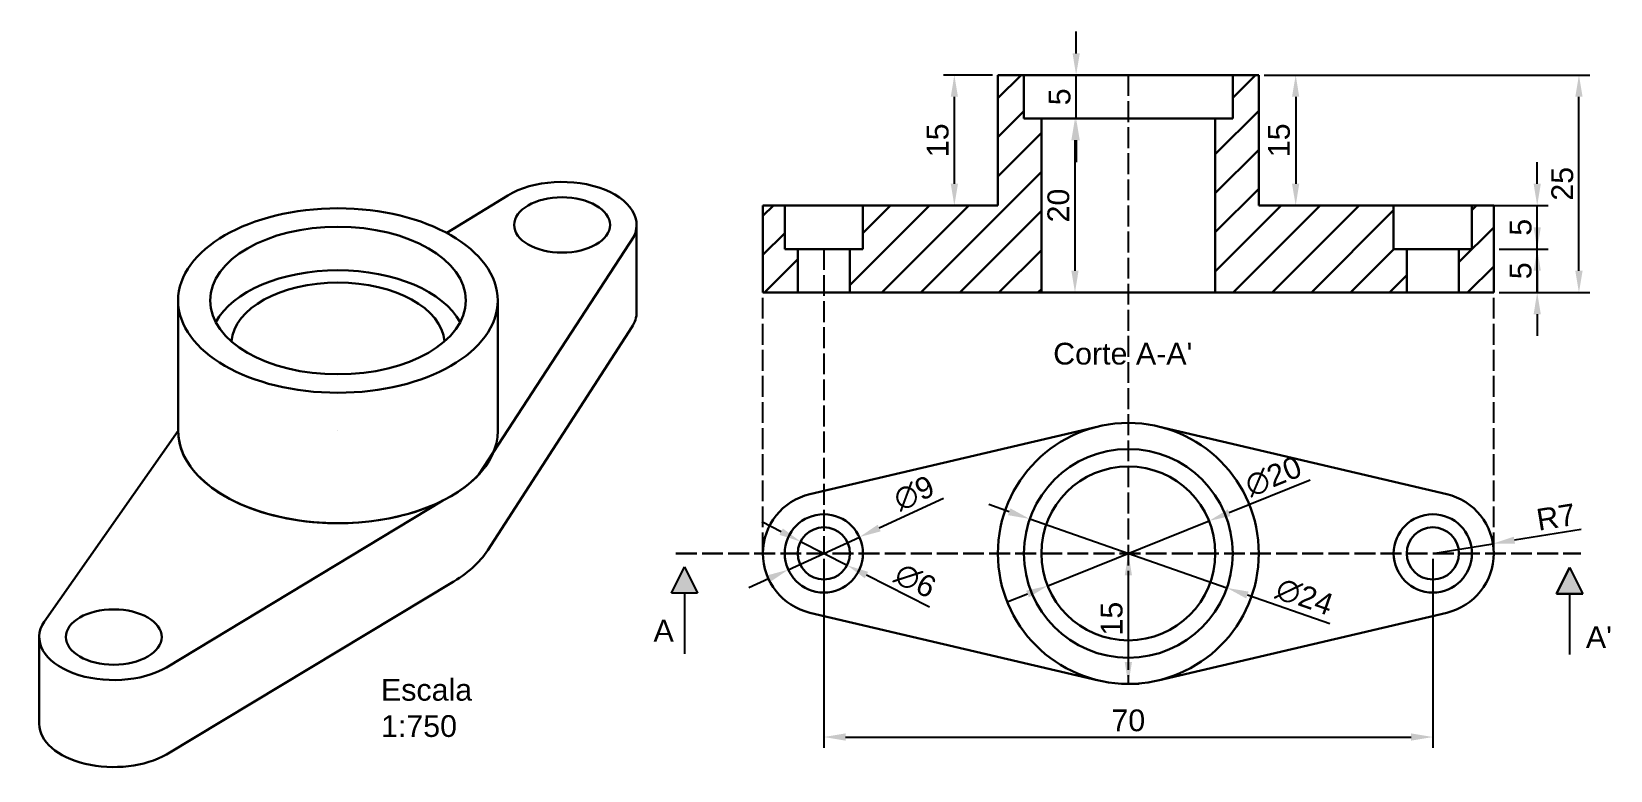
# Model space of a CAD drawing. Header units: millimetres. Extents: x 1648 to 1829, y 1381 to 1466.
import ezdxf

# ---------------------------------------------------------------- set-up
doc = ezdxf.new("R2010")
doc.units = ezdxf.units.MM
doc.header["$LTSCALE"] = 0.2
doc.linetypes.add('ACAD_ISO02W100', pattern=[15, 12, -3])
doc.layers.add('Cotas', color=90, linetype='Continuous')
doc.styles.get("Standard").update_dxf_attribs({"font": 'arial.ttf'})
doc.dimstyles.new('ISO-25', dxfattribs={"dimtxt": 2.5, "dimasz": 2.5, "dimexe": 1.25, "dimexo": 0.625, "dimtad": 1, "dimtxsty": 'Standard', "dimcen": 2.5, "dimadec": 0, "dimazin": 0, "dimtfac": 1, "dimtmove": 0, "dimatfit": 3, "dimfxl": 1, "dimarcsym": 0})

# ---------------------------------------------------------------- blocks, each defined once
blk = doc.blocks.new('*D5')
at = {"layer": 'Cotas', "color": 0, "lineweight": -2, "transparency": 16777216}
for p, q in [((1758.32, 1460.77), (1752.69, 1460.77)), ((1753.94, 1458.27), (1753.94, 1448.27)), ((1758.32, 1445.77), (1752.69, 1445.77))]:
    blk.add_line(p, q, dxfattribs=at)
at = {"layer": 'Cotas', "color": 0, "transparency": 16777216}
for points in [[(1753.53, 1458.27), (1754.36, 1458.27), (1753.94, 1460.77)], [(1753.53, 1448.27), (1754.36, 1448.27), (1753.94, 1445.77)]]:
    blk.add_solid(points, dxfattribs=at)
at = {"layer": 'Defpoints', "color": 0, "transparency": 16777216}
for p in [(1758.94, 1460.77), (1753.94, 1445.77), (1758.94, 1445.77)]:
    blk.add_point(p, dxfattribs=at)
at = {"layer": 'Cotas', "color": 0, "transparency": 16777216, "insert": (1752.04, 1453.27), "char_height": 2.5, "attachment_point": 5, "rotation": 90}
blk.add_mtext('15', dxfattribs=at)
blk = doc.blocks.new('*D6')
at = {"layer": 'Cotas', "color": 0, "lineweight": -2, "transparency": 16777216}
for p, q in [((1789.57, 1460.77), (1794.43, 1460.77)), ((1793.18, 1458.27), (1793.18, 1448.27)), ((1789.57, 1445.77), (1794.43, 1445.77))]:
    blk.add_line(p, q, dxfattribs=at)
at = {"layer": 'Cotas', "color": 0, "transparency": 16777216}
for points in [[(1792.76, 1458.27), (1793.59, 1458.27), (1793.18, 1460.77)], [(1792.76, 1448.27), (1793.59, 1448.27), (1793.18, 1445.77)]]:
    blk.add_solid(points, dxfattribs=at)
at = {"layer": 'Defpoints', "color": 0, "transparency": 16777216}
for p in [(1788.94, 1460.77), (1788.94, 1445.77), (1793.18, 1445.77)]:
    blk.add_point(p, dxfattribs=at)
at = {"layer": 'Cotas', "color": 0, "transparency": 16777216, "insert": (1791.27, 1453.27), "char_height": 2.5, "attachment_point": 5, "rotation": 90}
blk.add_mtext('15', dxfattribs=at)
blk = doc.blocks.new('*D8')
at = {"layer": 'Cotas', "color": 0, "lineweight": -2, "transparency": 16777216}
for p, q in [((1820.94, 1443.27), (1820.94, 1445.77)), ((1816.57, 1440.77), (1822.19, 1440.77)), ((1820.94, 1435.77), (1820.94, 1440.77)), ((1816.57, 1435.77), (1822.19, 1435.77)), ((1820.94, 1433.27), (1820.94, 1430.77))]:
    blk.add_line(p, q, dxfattribs=at)
at = {"layer": 'Cotas', "color": 0, "transparency": 16777216}
for points in [[(1820.53, 1443.27), (1821.36, 1443.27), (1820.94, 1440.77)], [(1820.53, 1433.27), (1821.36, 1433.27), (1820.94, 1435.77)]]:
    blk.add_solid(points, dxfattribs=at)
at = {"layer": 'Defpoints', "color": 0, "transparency": 16777216}
for p in [(1815.94, 1440.77), (1820.94, 1440.77), (1815.94, 1435.77)]:
    blk.add_point(p, dxfattribs=at)
at = {"layer": 'Cotas', "color": 0, "transparency": 16777216, "insert": (1819.05, 1438.27), "char_height": 2.5, "attachment_point": 5, "rotation": 90}
blk.add_mtext('5', dxfattribs=at)
blk = doc.blocks.new('*D9')
at = {"layer": 'Cotas', "color": 0, "lineweight": -2, "transparency": 16777216}
for p, q in [((1820.94, 1448.27), (1820.94, 1450.77)), ((1815.32, 1445.77), (1822.19, 1445.77)), ((1820.94, 1440.77), (1820.94, 1445.77)), ((1816.57, 1440.77), (1822.19, 1440.77)), ((1820.94, 1438.27), (1820.94, 1435.77))]:
    blk.add_line(p, q, dxfattribs=at)
at = {"layer": 'Cotas', "color": 0, "transparency": 16777216}
for points in [[(1820.53, 1448.27), (1821.36, 1448.27), (1820.94, 1445.77)], [(1820.53, 1438.27), (1821.36, 1438.27), (1820.94, 1440.77)]]:
    blk.add_solid(points, dxfattribs=at)
at = {"layer": 'Defpoints', "color": 0, "transparency": 16777216}
for p in [(1814.69, 1445.77), (1820.94, 1445.77), (1815.94, 1440.77)]:
    blk.add_point(p, dxfattribs=at)
at = {"layer": 'Cotas', "color": 0, "transparency": 16777216, "insert": (1819.05, 1443.27), "char_height": 2.5, "attachment_point": 5, "rotation": 90}
blk.add_mtext('5', dxfattribs=at)
blk = doc.blocks.new('*D10')
at = {"layer": 'Cotas', "color": 0, "lineweight": -2, "transparency": 16777216}
for p, q in [((1792.62, 1460.77), (1826.99, 1460.77)), ((1825.74, 1438.27), (1825.74, 1458.27)), ((1816.57, 1435.77), (1826.99, 1435.77))]:
    blk.add_line(p, q, dxfattribs=at)
at = {"layer": 'Cotas', "color": 0, "transparency": 16777216}
for points in [[(1825.32, 1458.27), (1826.16, 1458.27), (1825.74, 1460.77)], [(1825.32, 1438.27), (1826.16, 1438.27), (1825.74, 1435.77)]]:
    blk.add_solid(points, dxfattribs=at)
at = {"layer": 'Defpoints', "color": 0, "transparency": 16777216}
for p in [(1792, 1460.77), (1825.74, 1460.77), (1815.94, 1435.77)]:
    blk.add_point(p, dxfattribs=at)
at = {"layer": 'Cotas', "color": 0, "transparency": 16777216, "insert": (1823.84, 1448.27), "char_height": 2.5, "attachment_point": 5, "rotation": 90}
blk.add_mtext('25', dxfattribs=at)
blk = doc.blocks.new('*D11')
at = {"layer": 'Cotas', "color": 0, "lineweight": -2, "transparency": 16777216}
for p, q in [((1767.94, 1463.27), (1767.94, 1465.77)), ((1767.94, 1455.77), (1767.94, 1460.77)), ((1768.57, 1460.77), (1769.19, 1460.77)), ((1768.57, 1455.77), (1769.19, 1455.77)), ((1767.94, 1453.27), (1767.94, 1450.77))]:
    blk.add_line(p, q, dxfattribs=at)
at = {"layer": 'Cotas', "color": 0, "transparency": 16777216}
for points in [[(1767.53, 1463.27), (1768.36, 1463.27), (1767.94, 1460.77)], [(1767.53, 1453.27), (1768.36, 1453.27), (1767.94, 1455.77)]]:
    blk.add_solid(points, dxfattribs=at)
at = {"layer": 'Defpoints', "color": 0, "transparency": 16777216}
for p in [(1767.94, 1460.77), (1767.94, 1460.77), (1767.94, 1455.77)]:
    blk.add_point(p, dxfattribs=at)
at = {"layer": 'Cotas', "color": 0, "transparency": 16777216, "insert": (1766.05, 1458.27), "char_height": 2.5, "attachment_point": 5, "rotation": 90}
blk.add_mtext('5', dxfattribs=at)
blk = doc.blocks.new('*D12')
at = {"layer": 'Cotas', "color": 0, "lineweight": -2, "transparency": 16777216}
for p, q in [((1767.32, 1455.77), (1766.56, 1455.77)), ((1767.81, 1453.27), (1767.81, 1438.27)), ((1767.32, 1435.77), (1766.56, 1435.77))]:
    blk.add_line(p, q, dxfattribs=at)
at = {"layer": 'Cotas', "color": 0, "transparency": 16777216}
for points in [[(1767.39, 1453.27), (1768.22, 1453.27), (1767.81, 1455.77)], [(1767.39, 1438.27), (1768.22, 1438.27), (1767.81, 1435.77)]]:
    blk.add_solid(points, dxfattribs=at)
at = {"layer": 'Defpoints', "color": 0, "transparency": 16777216}
for p in [(1767.94, 1455.77), (1767.81, 1435.77), (1767.94, 1435.77)]:
    blk.add_point(p, dxfattribs=at)
at = {"layer": 'Cotas', "color": 0, "transparency": 16777216, "insert": (1765.91, 1445.77), "char_height": 2.5, "attachment_point": 5, "rotation": 90}
blk.add_mtext('20', dxfattribs=at)
blk = doc.blocks.new('*D13')
at = {"layer": 'Cotas', "color": 0, "lineweight": -2, "transparency": 16777216}
for p, q in [((1826, 1408.53), (1818.32, 1407.29)), ((1808.94, 1405.77), (1815.85, 1406.89))]:
    blk.add_line(p, q, dxfattribs=at)
at = {"layer": 'Cotas', "color": 0, "transparency": 16777216}
blk.add_solid([(1818.25, 1407.7), (1818.39, 1406.88), (1815.85, 1406.89)], dxfattribs=at)
at = {"layer": 'Defpoints', "color": 0, "transparency": 16777216}
for p in [(1815.85, 1406.89), (1808.94, 1405.77)]:
    blk.add_point(p, dxfattribs=at)
at = {"layer": 'Cotas', "color": 0, "transparency": 16777216, "insert": (1823.1, 1409.96), "char_height": 2.5, "attachment_point": 5, "rotation": 9.1896}
blk.add_mtext('R7', dxfattribs=at)
blk = doc.blocks.new('*D14')
at = {"layer": 'Cotas', "color": 0, "lineweight": -2, "transparency": 16777216}
for p, q in [((1752.68, 1412.07), (1745.31, 1408.69)), ((1734.85, 1403.9), (1743.03, 1407.65)), ((1732.58, 1402.86), (1730.3, 1401.82))]:
    blk.add_line(p, q, dxfattribs=at)
at = {"layer": 'Cotas', "color": 0, "transparency": 16777216}
for points in [[(1745.13, 1409.07), (1745.48, 1408.31), (1743.03, 1407.65)], [(1732.4, 1403.24), (1732.75, 1402.48), (1734.85, 1403.9)]]:
    blk.add_solid(points, dxfattribs=at)
at = {"layer": 'Defpoints', "color": 0, "transparency": 16777216}
for p in [(1743.03, 1407.65), (1734.85, 1403.9)]:
    blk.add_point(p, dxfattribs=at)
at = {"layer": 'Cotas', "color": 0, "transparency": 16777216, "insert": (1749.31, 1412.69), "char_height": 2.5, "attachment_point": 5, "rotation": 24.6052}
blk.add_mtext('∅9', dxfattribs=at)
blk = doc.blocks.new('*D16')
at = {"layer": 'Cotas', "color": 0, "lineweight": -2, "transparency": 16777216}
for p, q in [((1734.04, 1408.27), (1731.81, 1409.4)), ((1736.27, 1407.13), (1741.62, 1404.41)), ((1751.07, 1399.6), (1743.84, 1403.28))]:
    blk.add_line(p, q, dxfattribs=at)
at = {"layer": 'Cotas', "color": 0, "transparency": 16777216}
for points in [[(1734.23, 1408.64), (1733.85, 1407.9), (1736.27, 1407.13)], [(1744.03, 1403.65), (1743.65, 1402.91), (1741.62, 1404.41)]]:
    blk.add_solid(points, dxfattribs=at)
at = {"layer": 'Defpoints', "color": 0, "transparency": 16777216}
for p in [(1736.27, 1407.13), (1741.62, 1404.41)]:
    blk.add_point(p, dxfattribs=at)
at = {"layer": 'Cotas', "color": 0, "transparency": 16777216, "insert": (1749.46, 1402.63), "char_height": 2.5, "attachment_point": 5, "rotation": 333.0114}
blk.add_mtext('∅6', dxfattribs=at)
blk = doc.blocks.new('*D17')
at = {"layer": 'Cotas', "color": 0, "lineweight": -2, "transparency": 16777216}
for p, q in [((1794.85, 1414.2), (1785.54, 1410.44)), ((1764.67, 1402.04), (1783.22, 1409.51)), ((1762.35, 1401.1), (1760.03, 1400.17))]:
    blk.add_line(p, q, dxfattribs=at)
at = {"layer": 'Cotas', "color": 0, "transparency": 16777216}
for points in [[(1785.38, 1410.83), (1785.69, 1410.06), (1783.22, 1409.51)], [(1762.19, 1401.49), (1762.5, 1400.72), (1764.67, 1402.04)]]:
    blk.add_solid(points, dxfattribs=at)
at = {"layer": 'Defpoints', "color": 0, "transparency": 16777216}
for p in [(1783.22, 1409.51), (1764.67, 1402.04)]:
    blk.add_point(p, dxfattribs=at)
at = {"layer": 'Cotas', "color": 0, "transparency": 16777216, "insert": (1790.62, 1414.62), "char_height": 2.5, "attachment_point": 5, "rotation": 21.9452}
blk.add_mtext('∅20', dxfattribs=at)
blk = doc.blocks.new('*D18')
at = {"layer": 'Cotas', "color": 0, "lineweight": -2, "transparency": 16777216}
for p, q in [((1760.26, 1410.56), (1757.9, 1411.39)), ((1762.62, 1409.73), (1785.27, 1401.81)), ((1797.11, 1397.67), (1787.63, 1400.99))]:
    blk.add_line(p, q, dxfattribs=at)
at = {"layer": 'Cotas', "color": 0, "transparency": 16777216}
for points in [[(1760.39, 1410.95), (1760.12, 1410.17), (1762.62, 1409.73)], [(1787.77, 1401.38), (1787.49, 1400.59), (1785.27, 1401.81)]]:
    blk.add_solid(points, dxfattribs=at)
at = {"layer": 'Defpoints', "color": 0, "transparency": 16777216}
for p in [(1762.62, 1409.73), (1785.27, 1401.81)]:
    blk.add_point(p, dxfattribs=at)
at = {"layer": 'Cotas', "color": 0, "transparency": 16777216, "insert": (1794.2, 1400.78), "char_height": 2.5, "attachment_point": 5, "rotation": 340.7222}
blk.add_mtext('∅24', dxfattribs=at)
blk = doc.blocks.new('*D19')
at = {"layer": 'Cotas', "color": 0, "lineweight": -2, "transparency": 16777216}
for p, q in [((1774.57, 1405.77), (1775.19, 1405.77)), ((1773.94, 1403.27), (1773.94, 1393.27)), ((1774.57, 1390.77), (1775.19, 1390.77))]:
    blk.add_line(p, q, dxfattribs=at)
at = {"layer": 'Cotas', "color": 0, "transparency": 16777216}
for points in [[(1773.53, 1403.27), (1774.36, 1403.27), (1773.94, 1405.77)], [(1773.53, 1393.27), (1774.36, 1393.27), (1773.94, 1390.77)]]:
    blk.add_solid(points, dxfattribs=at)
at = {"layer": 'Defpoints', "color": 0, "transparency": 16777216}
for p in [(1773.94, 1405.77), (1773.94, 1390.77), (1773.94, 1390.77)]:
    blk.add_point(p, dxfattribs=at)
at = {"layer": 'Cotas', "color": 0, "transparency": 16777216, "insert": (1772.04, 1398.27), "char_height": 2.5, "attachment_point": 5, "rotation": 90}
blk.add_mtext('15', dxfattribs=at)
blk = doc.blocks.new('*D20')
at = {"layer": 'Cotas', "color": 0, "lineweight": -2, "transparency": 16777216}
for p, q in [((1738.94, 1405.15), (1738.94, 1383.41)), ((1808.94, 1405.15), (1808.94, 1383.41)), ((1741.44, 1384.66), (1806.44, 1384.66))]:
    blk.add_line(p, q, dxfattribs=at)
at = {"layer": 'Cotas', "color": 0, "transparency": 16777216}
for points in [[(1741.44, 1385.08), (1741.44, 1384.24), (1738.94, 1384.66)], [(1806.44, 1385.08), (1806.44, 1384.24), (1808.94, 1384.66)]]:
    blk.add_solid(points, dxfattribs=at)
at = {"layer": 'Defpoints', "color": 0, "transparency": 16777216}
for p in [(1738.94, 1405.77), (1808.94, 1405.77), (1808.94, 1384.66)]:
    blk.add_point(p, dxfattribs=at)
at = {"layer": 'Cotas', "color": 0, "transparency": 16777216, "insert": (1773.94, 1386.56), "char_height": 2.5, "attachment_point": 5}
blk.add_mtext('70', dxfattribs=at)

msp = doc.modelspace()

# ---------------------------------------------------------------- hatches: boundary and pattern name
at = {"lineweight": 30}
h = msp.add_hatch(dxfattribs=at)
h.set_pattern_fill('ANSI31', color=256)
h.paths.add_polyline_path([(1735.942, 1440.773), (1734.442, 1440.773), (1734.442, 1445.773), (1731.942, 1445.773), (1731.942, 1435.773), (1735.942, 1435.773)])
h.paths.add_polyline_path([(1763.942, 1455.773), (1761.942, 1455.773), (1761.942, 1460.773), (1758.942, 1460.773), (1758.942, 1445.773), (1743.442, 1445.773), (1743.442, 1440.773), (1741.942, 1440.773), (1741.942, 1435.773), (1763.942, 1435.773)])
h.paths.add_polyline_path([(1804.442, 1445.773), (1788.942, 1445.773), (1788.942, 1460.773), (1785.942, 1460.773), (1785.942, 1455.773), (1783.942, 1455.773), (1783.942, 1435.773), (1805.942, 1435.773), (1805.942, 1440.773), (1804.442, 1440.773)])
h.paths.add_polyline_path([(1815.942, 1445.773), (1813.442, 1445.773), (1813.442, 1440.773), (1811.942, 1440.773), (1811.942, 1435.773), (1815.942, 1435.773)])
h = msp.add_hatch(color=0)
h.dxf.hatch_style = 1
h.paths.add_polyline_path([(1722.934, 1404.21), (1721.434, 1401.21), (1724.434, 1401.21)])
h = msp.add_hatch(color=0)
h.dxf.hatch_style = 1
h.paths.add_polyline_path([(1824.669, 1404.136), (1823.169, 1401.136), (1826.169, 1401.136)])

# ---------------------------------------------------------------- linework, layer by layer
for p, q in [((1758.942, 1445.773), (1758.942, 1460.773)), ((1758.942, 1460.773), (1788.942, 1460.773)), ((1761.942, 1460.773), (1761.942, 1455.773)), ((1785.942, 1455.773), (1785.942, 1460.773)), ((1788.942, 1460.773), (1788.942, 1445.773)), ((1761.942, 1455.773), (1773.942, 1455.773)), ((1761.942, 1455.773), (1763.942, 1455.773)), ((1763.942, 1455.773), (1763.942, 1435.773)), ((1773.942, 1455.773), (1785.942, 1455.773)), ((1783.942, 1435.773), (1783.942, 1455.773)), ((1695.593, 1442.617), (1702.599, 1446.926)), ((1731.942, 1435.773), (1731.942, 1445.773)), ((1731.942, 1445.773), (1758.942, 1445.773)), ((1731.942, 1445.773), (1734.442, 1445.773)), ((1734.442, 1445.773), (1734.442, 1440.773)), ((1743.442, 1440.773), (1743.442, 1445.773)), ((1788.942, 1445.773), (1815.942, 1445.773)), ((1804.442, 1440.773), (1804.442, 1445.773)), ((1815.942, 1445.773), (1813.442, 1445.773)), ((1813.442, 1445.773), (1813.442, 1440.773)), ((1815.942, 1445.773), (1815.942, 1435.773)), ((1717.423, 1443.538), (1717.423, 1433.538)), ((1717.128, 1442.252), (1699.287, 1414.848)), ((1734.442, 1440.773), (1735.942, 1440.773)), ((1735.942, 1440.773), (1735.942, 1435.773)), ((1735.942, 1440.773), (1741.942, 1440.773)), ((1741.942, 1435.773), (1741.942, 1440.773)), ((1741.942, 1440.773), (1743.442, 1440.773)), ((1813.442, 1440.773), (1804.442, 1440.773)), ((1804.442, 1440.773), (1805.942, 1440.773)), ((1805.942, 1440.773), (1805.942, 1435.773)), ((1811.942, 1435.773), (1811.942, 1440.773)), ((1731.942, 1435.773), (1815.942, 1435.773)), ((1735.942, 1435.773), (1741.942, 1435.773)), ((1763.942, 1435.773), (1783.942, 1435.773)), ((1805.942, 1435.773), (1811.942, 1435.773)), ((1664.714, 1434.848), (1664.714, 1419.848)), ((1701.457, 1434.848), (1701.457, 1419.848)), ((1716.865, 1431.782), (1700.298, 1406.141)), ((1649.31, 1397.921), (1664.714, 1419.848)), ((1683.086, 1419.848), (1683.086, 1419.848)), ((1770.514, 1420.376), (1737.342, 1412.588)), ((1777.371, 1420.376), (1810.542, 1412.588)), ((1695.145, 1411.847), (1663.39, 1392.662)), ((1823.169, 1401.136), (1824.669, 1404.136)), ((1663.39, 1382.662), (1696.346, 1402.508)), ((1826.169, 1401.136), (1823.169, 1401.136)), ((1737.342, 1398.958), (1770.514, 1391.17)), ((1777.371, 1391.17), (1810.542, 1398.958)), ((1648.748, 1386.159), (1648.748, 1396.159))]:
    msp.add_line(p, q, dxfattribs=at)
at = {"linetype": 'ACAD_ISO02W100'}
for p, q in [((1773.942, 1460.773), (1773.942, 1390.773)), ((1738.942, 1440.773), (1738.942, 1405.773)), ((1731.942, 1405.773), (1731.942, 1435.773)), ((1815.942, 1405.773), (1815.942, 1435.773))]:
    msp.add_line(p, q, dxfattribs=at)
at = {"linetype": 'ACAD_ISO02W100', "lineweight": 30}
msp.add_line((1721.942, 1405.773), (1825.942, 1405.773), dxfattribs=at)
for p, q in [((1721.434, 1401.21), (1722.934, 1404.21)), ((1722.934, 1404.21), (1724.434, 1401.21)), ((1824.669, 1404.136), (1826.169, 1401.136)), ((1724.434, 1401.21), (1721.434, 1401.21)), ((1722.934, 1401.21), (1722.934, 1394.21)), ((1824.669, 1401.136), (1824.669, 1394.136))]:
    msp.add_line(p, q)
at = {"lineweight": 30}
for centre, radius in [((1773.942, 1405.773), 15), ((1773.942, 1405.773), 12), ((1773.942, 1405.773), 10), ((1738.942, 1405.773), 4.5), ((1808.942, 1405.773), 4.5), ((1738.942, 1405.773), 3), ((1808.942, 1405.773), 3)]:
    msp.add_circle(centre, radius, dxfattribs=at)
for centre, start, end in [((1738.942, 1405.773), 103.21298, 256.78702), ((1808.942, 1405.773), 283.21298, 76.78702)]:
    msp.add_arc(centre, 7, start, end, dxfattribs=at)
for centre, major_axis, start_param, end_param in [((1708.85, 1443.538), (-8.573, 0), 2.6853665, 5.5293319), ((1683.086, 1429.848), (-14.697, 0), 3.4406587, 5.9841193), ((1683.086, 1429.848), (-12.247, 0), 3.1840318, 6.2407462), ((1708.85, 1433.538), (-8.573, 0), 2.7787964, 3.1415927), ((1683.086, 1419.848), (-18.371, 0), 6.2831853, 8.9338953), ((1683.086, 1419.848), (-18.371, 0), 6.2831853, 9.424778), ((1683.086, 1419.848), (-18.371, 0), 6.2831853, 9.424778), ((1683.086, 1409.848), (-18.371, 0), 2.3561911, 2.7845409), ((1657.321, 1396.159), (-8.573, 0), 5.9192209, 8.6404406), ((1657.321, 1386.159), (-8.573, 0), 6.2831853, 8.6404406)]:
    msp.add_ellipse(centre, major_axis=major_axis, ratio=0.5773503, start_param=start_param, end_param=end_param, dxfattribs=at)
for centre, major_axis in [((1708.85, 1443.538), (-5.511, 0)), ((1683.086, 1434.848), (-18.371, 0)), ((1683.086, 1434.848), (-14.697, 0)), ((1657.321, 1396.159), (-5.511, 0))]:
    msp.add_ellipse(centre, major_axis=major_axis, ratio=0.5773503, dxfattribs=at)

# ---------------------------------------------------------------- texts
at = {"lineweight": 30, "char_height": 2.5, "attachment_point": 1}
for s, width, insert in [("Corte A-A'", 16.03403, (1765.305, 1429.99)), ('A', 8.15524, (1719.363, 1398.141)), ("A'", 8.15524, (1826.539, 1397.395)), ('Escala\\P1:750', 16.03403, (1688.034, 1391.339))]:
    msp.add_mtext_dynamic_manual_height_columns(s, width=width, gutter_width=12.5, heights=[0], dxfattribs=dict(at, insert=insert))

# ---------------------------------------------------------------- dimensions: what is measured, and where the dimension line sits
at = {"layer": 'Cotas'}
for base, p1, p2, picture, middle in [((1767.942, 1460.773), (1767.942, 1455.773), (1767.942, 1460.773), '*D11', (1766.046, 1458.273)), ((1753.942, 1445.773), (1758.942, 1460.773), (1758.942, 1445.773), '*D5', (1752.041, 1453.273)), ((1793.175, 1445.773), (1788.942, 1460.773), (1788.942, 1445.773), '*D6', (1791.274, 1453.273)), ((1825.74, 1460.773), (1815.942, 1435.773), (1791.996, 1460.773), '*D10', (1823.839, 1448.273)), ((1820.942, 1440.773), (1815.942, 1435.773), (1815.942, 1440.773), '*D8', (1819.046, 1438.273)), ((1773.942, 1390.773), (1773.942, 1405.773), (1773.942, 1390.773), '*D19', (1772.041, 1398.273))]:
    dim = msp.add_linear_dim(base=base, p1=p1, p2=p2, angle=90, dimstyle='ISO-25', dxfattribs=at)
    dim.commit()
    dim.dimension.update_dxf_attribs({"geometry": picture, "text_midpoint": middle})
dim = msp.add_linear_dim(base=(1767.807, 1435.773), p1=(1767.942, 1455.773), p2=(1767.942, 1435.773), angle=90, dimstyle='ISO-25', dxfattribs=at)
dim.commit()
dim.dimension.update_dxf_attribs({"geometry": '*D12', "text_midpoint": (1767.807, 1445.773), "dimtype": 160})
dim = msp.add_linear_dim(base=(1820.942, 1445.773), p1=(1815.942, 1440.773), p2=(1814.692, 1445.773), angle=90, dimstyle='ISO-25', override={"dimtmove": 1}, dxfattribs=at)
dim.commit()
dim.dimension.update_dxf_attribs({"geometry": '*D9', "text_midpoint": (1819.046, 1443.273)})
for p1, p2, picture, middle in [((1764.667, 1402.036), (1783.218, 1409.51), '*D17', (1791.354, 1412.788)), ((1734.851, 1403.899), (1743.034, 1407.647), '*D14', (1750.132, 1410.897)), ((1762.615, 1409.735), (1785.27, 1401.811), '*D18', (1793.548, 1398.916))]:
    dim = msp.add_diameter_dim_2p(p1=p1, p2=p2, dimstyle='ISO-25', dxfattribs=at)
    dim.commit()
    dim.dimension.update_dxf_attribs({"geometry": picture, "text_midpoint": middle, "dimtype": 163})
dim = msp.add_radius_dim(center=(1808.942, 1405.773), mpoint=(1815.853, 1406.891), dimstyle='ISO-25', dxfattribs=at)
dim.commit()
dim.dimension.update_dxf_attribs({"geometry": '*D13', "text_midpoint": (1823.096, 1409.962)})
dim = msp.add_diameter_dim_2p(p1=(1736.269, 1407.135), p2=(1741.616, 1404.412), dimstyle='ISO-25', dxfattribs=at)
dim.commit()
dim.dimension.update_dxf_attribs({"geometry": '*D16', "text_midpoint": (1749.464, 1402.627)})
dim = msp.add_linear_dim(base=(1808.942, 1384.659), p1=(1738.942, 1405.773), p2=(1808.942, 1405.773), dimstyle='ISO-25', dxfattribs=at)
dim.commit()
dim.dimension.update_dxf_attribs({"geometry": '*D20', "text_midpoint": (1773.942, 1386.561)})

doc.saveas('drawing.dxf')
